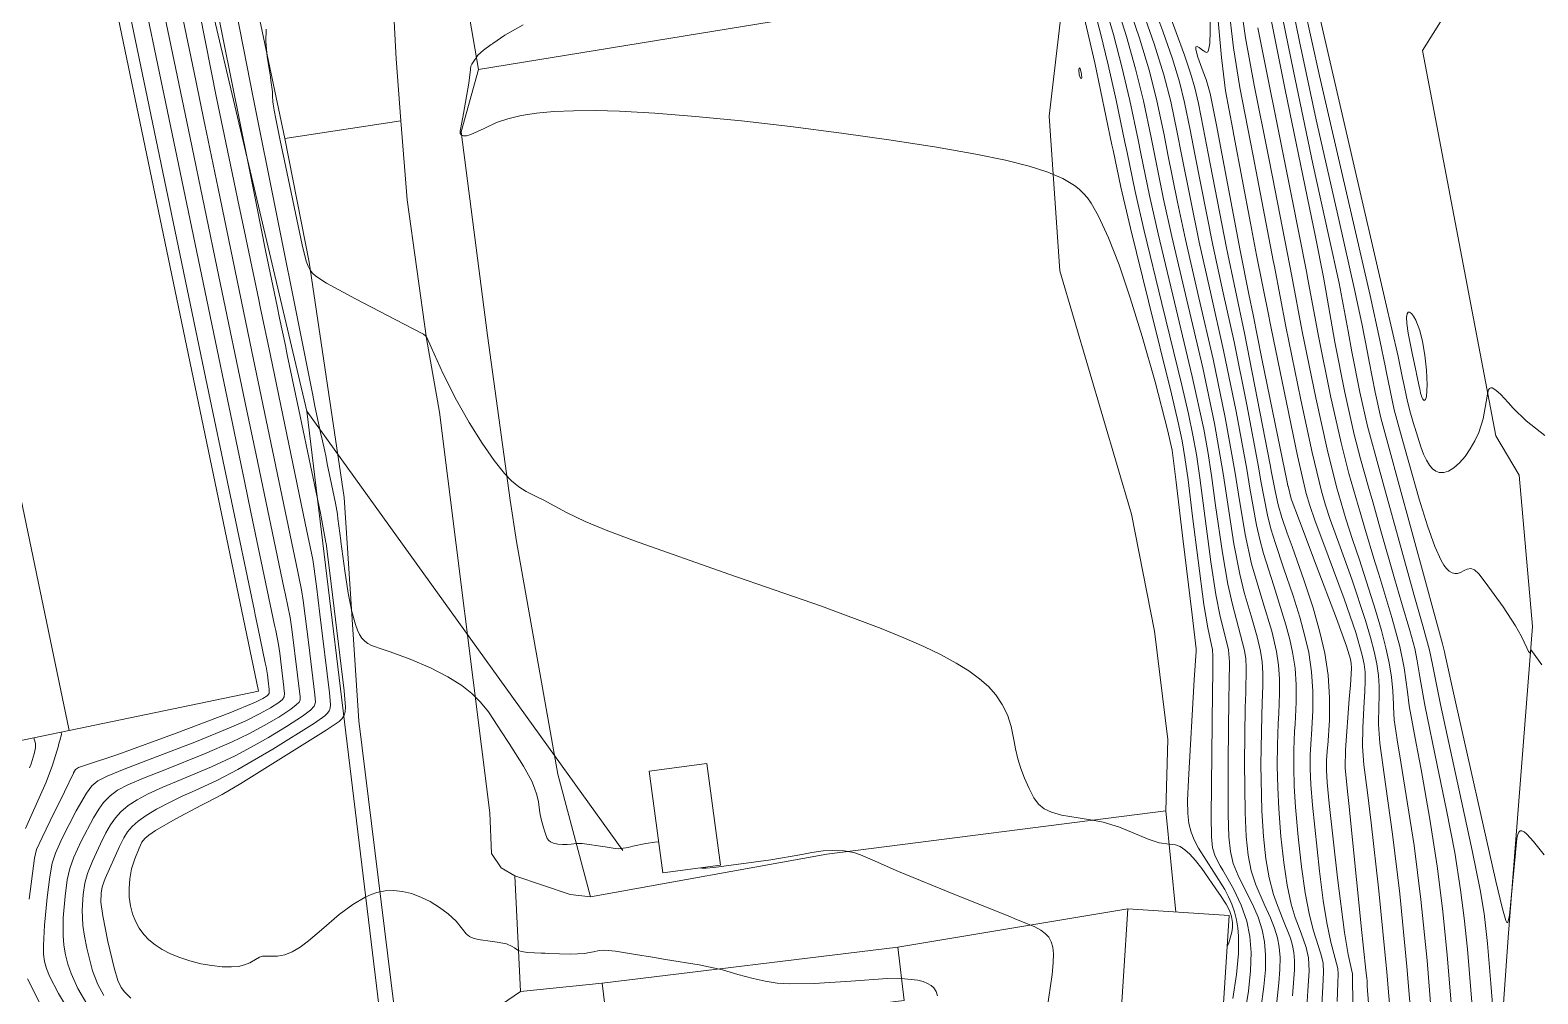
# Model space of a CAD drawing. Header units: metres. Extents: x 1233805 to 1234355, y 654698 to 655114.
# Drawn here: x 1234169.8 to 1234226.1, y 654851.9 to 654887.9 of the extents above; entities that cross this region are included whole.
import ezdxf

# ---------------------------------------------------------------- set-up
doc = ezdxf.new("R2010")
doc.units = ezdxf.units.M

msp = doc.modelspace()

# ---------------------------------------------------------------- linework, layer by layer
at = {"layer": 'ИИ_ГОРИЗОНТАЛИ_ОСН', "lineweight": 0}
for points, elevation in [([(1234170.941, 654901.081), (1234176.397, 654874.882), (1234178.202, 654866.231), (1234178.234, 654866.078), (1234178.331, 654865.617), (1234178.61, 654864.286), (1234178.641, 654864.14), (1234178.694, 654863.845), (1234178.719, 654863.623), (1234178.755, 654863.299), (1234178.757, 654863.284), (1234178.759, 654863.144), (1234178.68, 654863.057), (1234178.517, 654862.955), (1234178.243, 654862.822), (1234177.285, 654862.425), (1234175.288, 654861.666), (1234173.106, 654860.873), (1234171.857, 654860.454), (1234171.637, 654860.38), (1234171.525, 654860.307), (1234171.457, 654860.185), (1234171.451, 654860.171), (1234171.12, 654859.477), (1234170.588, 654858.393), (1234170.283, 654857.771), (1234170.077, 654857.324), (1234169.997, 654856.998), (1234169.796, 654855.475)], 9.5), ([(1234174.957, 654891.097), (1234175.891, 654886.619), (1234176.03, 654885.959), (1234176.333, 654884.496), (1234176.357, 654884.381), (1234176.848, 654881.994), (1234178.109, 654875.903), (1234179.649, 654868.514), (1234179.746, 654868.047), (1234179.961, 654867.01), (1234180.025, 654866.612), (1234180.232, 654864.967), (1234180.459, 654863.096), (1234180.479, 654862.823), (1234180.435, 654862.667), (1234180.301, 654862.517), (1234180.004, 654862.302), (1234179.396, 654861.909), (1234178.729, 654861.505), (1234178.086, 654861.139), (1234177.483, 654860.823), (1234176.598, 654860.406), (1234175.445, 654859.921), (1234174.787, 654859.648), (1234174.244, 654859.401), (1234173.827, 654859.18), (1234173.493, 654858.959), (1234173.221, 654858.727), (1234173.021, 654858.504), (1234172.835, 654858.243), (1234172.657, 654857.939), (1234172.455, 654857.534), (1234172.159, 654856.892), (1234171.974, 654856.427), (1234171.872, 654856.064), (1234171.81, 654855.641), (1234171.771, 654855.058), (1234171.803, 654854.482), (1234171.86, 654854.085), (1234171.945, 654853.643), (1234172.162, 654852.801), (1234172.356, 654852.289), (1234172.589, 654851.869)], 11), ([(1234217.317, 654891.253), (1234218.083, 654887.841), (1234219.134, 654883.306), (1234220.418, 654877.762), (1234220.882, 654875.719), (1234221.062, 654874.848), (1234221.068, 654874.814), (1234221.228, 654874.045), (1234221.347, 654873.612), (1234221.495, 654873.094), (1234221.503, 654873.066), (1234221.726, 654872.344), (1234221.832, 654872.075), (1234221.94, 654871.852), (1234222.054, 654871.669), (1234222.172, 654871.531), (1234222.294, 654871.438), (1234222.42, 654871.388), (1234222.586, 654871.387), (1234222.77, 654871.448), (1234222.968, 654871.572), (1234223.173, 654871.755), (1234223.381, 654871.992), (1234223.578, 654872.27), (1234223.752, 654872.572), (1234223.893, 654872.881), (1234224.052, 654873.392), (1234224.164, 654874.031), (1234224.226, 654874.388), (1234224.258, 654874.479), (1234224.298, 654874.532), (1234224.341, 654874.551), (1234224.394, 654874.547), (1234224.531, 654874.471), (1234224.713, 654874.305), (1234224.989, 654874.003), (1234225.172, 654873.798), (1234225.66, 654873.324), (1234226.356, 654872.77)], 22.5), ([(1234174.373, 654890.75), (1234175.803, 654883.877), (1234176.882, 654878.703), (1234177.914, 654873.757), (1234178.269, 654872.054), (1234179.302, 654867.105), (1234179.36, 654866.831), (1234179.533, 654865.986), (1234179.601, 654865.541), (1234179.815, 654863.832), (1234179.913, 654863.02), (1234179.913, 654862.914), (1234179.868, 654862.826), (1234179.757, 654862.716), (1234179.562, 654862.566), (1234179.109, 654862.266), (1234178.572, 654861.948), (1234177.991, 654861.638), (1234177.377, 654861.341), (1234176.342, 654860.892), (1234174.855, 654860.297), (1234174.065, 654859.985), (1234173.476, 654859.734), (1234173.097, 654859.535), (1234172.816, 654859.33), (1234172.576, 654859.077), (1234172.393, 654858.823), (1234172.196, 654858.504), (1234171.744, 654857.638), (1234171.467, 654857.039), (1234171.315, 654856.617), (1234171.219, 654856.189), (1234171.139, 654855.586), (1234171.068, 654854.767), (1234171.066, 654854.114), (1234171.098, 654853.751), (1234171.158, 654853.393), (1234171.246, 654853.042), (1234171.36, 654852.7), (1234171.613, 654852.136), (1234171.947, 654851.568)], 10.5), ([(1234216.69, 654889.988), (1234217.2, 654887.473), (1234217.829, 654884.555), (1234218.67, 654880.828), (1234219.259, 654878.223), (1234219.529, 654876.958), (1234219.736, 654875.875), (1234219.798, 654875.537), (1234220.024, 654874.392), (1234220.238, 654873.427), (1234220.569, 654872.195), (1234220.888, 654871.058), (1234221.904, 654867.321), (1234222.213, 654866.181), (1234222.536, 654865), (1234222.618, 654864.694), (1234222.644, 654864.573), (1234223.025, 654862.831), (1234224.535, 654856.142), (1234224.779, 654855.113), (1234224.906, 654854.676), (1234224.946, 654854.599), (1234224.979, 654854.603), (1234225.035, 654854.866), (1234225.261, 654857.192), (1234225.263, 654857.209), (1234225.319, 654857.737), (1234225.35, 654857.877), (1234225.388, 654857.968), (1234225.439, 654858.016), (1234225.505, 654858.02), (1234225.588, 654857.979), (1234225.693, 654857.892), (1234225.934, 654857.626), (1234226.338, 654857.124)], 21.5), ([(1234211.987, 654889.488), (1234212.597, 654887.807), (1234212.909, 654886.964), (1234213.138, 654886.3), (1234213.3, 654885.744), (1234213.436, 654885.163), (1234213.614, 654884.267), (1234213.8, 654883.291), (1234214.481, 654879.776), (1234214.815, 654878.182), (1234215.151, 654876.592), (1234216.109, 654871.679), (1234216.164, 654871.387), (1234216.305, 654870.647), (1234216.412, 654870.184), (1234216.547, 654869.719), (1234216.748, 654869.127), (1234216.928, 654868.629), (1234217.384, 654867.35), (1234217.712, 654866.34), (1234217.967, 654865.439), (1234218.145, 654864.649), (1234218.268, 654863.828), (1234218.327, 654862.994), (1234218.323, 654862.153), (1234218.255, 654861.208), (1234218.249, 654861.147), (1234218.212, 654860.659), (1234218.209, 654860.285), (1234218.239, 654859.818), (1234218.315, 654859.042), (1234218.627, 654856.264), (1234218.887, 654854.226), (1234219.018, 654853.407), (1234219.141, 654852.841), (1234219.176, 654852.687), (1234219.182, 654852.421), (1234219.208, 654850.997)], 17.5), ([(1234216.376, 654889.356), (1234216.977, 654886.364), (1234217.702, 654882.912), (1234218.297, 654880.202), (1234218.68, 654878.453), (1234219.021, 654876.672), (1234219.162, 654875.899), (1234219.461, 654874.387), (1234219.743, 654873.117), (1234220.173, 654871.524), (1234220.413, 654870.677), (1234220.921, 654868.834), (1234221.48, 654866.807), (1234221.808, 654865.666), (1234222.06, 654864.761), (1234222.167, 654864.227), (1234222.461, 654862.73), (1234223.144, 654859.581), (1234223.645, 654857.289), (1234223.947, 654855.82), (1234224.096, 654854.932), (1234224.221, 654853.82), (1234224.295, 654852.915), (1234224.342, 654852.318), (1234224.569, 654849.515)], 21), ([(1234209.505, 654888.817), (1234209.782, 654887.788), (1234210.069, 654886.608), (1234210.364, 654885.285), (1234210.691, 654883.717), (1234210.768, 654883.339), (1234211.072, 654881.879), (1234211.412, 654880.408), (1234212.07, 654877.705), (1234212.813, 654874.649), (1234213.062, 654873.576), (1234213.227, 654872.79), (1234213.354, 654872.065), (1234213.482, 654871.195), (1234213.643, 654869.966), (1234213.898, 654868.054), (1234214.083, 654866.843), (1234214.243, 654866.022), (1234214.438, 654865.233), (1234214.55, 654864.771), (1234214.596, 654864.328), (1234214.585, 654863.542), (1234214.569, 654862.916), (1234214.539, 654860.64), (1234214.542, 654858.629), (1234214.567, 654857.801), (1234214.624, 654857.251), (1234214.729, 654856.803), (1234214.909, 654856.353), (1234215.144, 654855.893), (1234215.453, 654855.282), (1234215.661, 654854.794), (1234215.81, 654854.326), (1234215.901, 654853.873), (1234215.94, 654853.389), (1234215.93, 654852.836), (1234215.873, 654852.211), (1234215.755, 654851.369)], 14.5), ([(1234209.925, 654888.871), (1234210.263, 654887.732), (1234210.578, 654886.533), (1234210.871, 654885.277), (1234211.178, 654883.808), (1234211.282, 654883.291), (1234211.602, 654881.731), (1234211.924, 654880.303), (1234212.537, 654877.749), (1234213.203, 654874.973), (1234213.63, 654873.006), (1234213.779, 654872.179), (1234213.92, 654871.275), (1234214.074, 654870.165), (1234214.325, 654868.391), (1234214.528, 654867.224), (1234214.698, 654866.464), (1234214.931, 654865.603), (1234215.149, 654864.751), (1234215.195, 654864.444), (1234215.217, 654864.12), (1234215.201, 654863.164), (1234215.182, 654862.621), (1234215.151, 654860.557), (1234215.171, 654858.698), (1234215.214, 654857.805), (1234215.288, 654857.117), (1234215.404, 654856.532), (1234215.572, 654855.999), (1234215.885, 654855.288), (1234216.118, 654854.777), (1234216.27, 654854.39), (1234216.379, 654854.025), (1234216.447, 654853.676), (1234216.479, 654853.288), (1234216.476, 654852.846), (1234216.437, 654852.341), (1234216.353, 654851.635)], 15), ([(1234210.345, 654888.926), (1234210.746, 654887.669), (1234211.089, 654886.455), (1234211.378, 654885.268), (1234211.665, 654883.9), (1234211.791, 654883.269), (1234212.128, 654881.597), (1234212.435, 654880.198), (1234212.996, 654877.825), (1234213.592, 654875.297), (1234214.033, 654873.224), (1234214.357, 654871.356), (1234214.503, 654870.367), (1234214.752, 654868.731), (1234214.972, 654867.604), (1234215.145, 654866.919), (1234215.397, 654866.049), (1234215.624, 654865.262), (1234215.748, 654864.73), (1234215.809, 654864.326), (1234215.839, 654863.907), (1234215.84, 654863.448), (1234215.815, 654862.781), (1234215.796, 654862.326), (1234215.763, 654860.495), (1234215.8, 654858.767), (1234215.861, 654857.807), (1234215.952, 654856.978), (1234216.077, 654856.261), (1234216.235, 654855.644), (1234216.377, 654855.238), (1234216.587, 654854.725), (1234216.865, 654854.018), (1234216.943, 654853.741), (1234216.993, 654853.478), (1234217.019, 654853.177), (1234217.019, 654852.833), (1234216.938, 654851.861)], 15.5), ([(1234211.295, 654888.773), (1234211.78, 654887.385), (1234212.139, 654886.233), (1234212.397, 654885.239), (1234212.639, 654884.084), (1234212.799, 654883.265), (1234213.458, 654879.987), (1234213.905, 654878.006), (1234214.371, 654875.944), (1234214.837, 654873.673), (1234215.233, 654871.518), (1234215.351, 654870.808), (1234215.595, 654869.431), (1234215.718, 654868.895), (1234215.86, 654868.366), (1234216.241, 654867.161), (1234216.698, 654865.706), (1234216.842, 654865.165), (1234216.947, 654864.69), (1234217.038, 654864.085), (1234217.082, 654863.466), (1234217.083, 654862.823), (1234217.04, 654862.004), (1234217.022, 654861.736), (1234216.991, 654861.042), (1234216.987, 654860.388), (1234217.008, 654859.692), (1234217.058, 654858.904), (1234217.156, 654857.796), (1234217.283, 654856.682), (1234217.421, 654855.71), (1234217.561, 654854.935), (1234217.711, 654854.324), (1234217.909, 654853.707), (1234218.029, 654853.342), (1234218.084, 654853.082), (1234218.102, 654852.748), (1234218.076, 654852.211), (1234218.039, 654851.528)], 16.5), ([(1234211.579, 654889.274), (1234212.102, 654887.868), (1234212.463, 654886.832), (1234212.723, 654885.977), (1234212.918, 654885.197), (1234213.126, 654884.175), (1234213.3, 654883.276), (1234213.97, 654879.882), (1234214.36, 654878.099), (1234214.761, 654876.268), (1234215.236, 654873.917), (1234215.671, 654871.599), (1234215.765, 654871.068), (1234216.009, 654869.799), (1234216.138, 654869.294), (1234216.304, 654868.746), (1234216.611, 654867.84), (1234216.967, 654866.785), (1234217.215, 654865.992), (1234217.408, 654865.287), (1234217.546, 654864.669), (1234217.653, 654863.959), (1234217.705, 654863.235), (1234217.703, 654862.495), (1234217.649, 654861.609), (1234217.636, 654861.442), (1234217.602, 654860.85), (1234217.598, 654860.337), (1234217.625, 654859.749), (1234217.687, 654858.973), (1234217.951, 654856.511), (1234218.093, 654855.424), (1234218.224, 654854.58), (1234218.367, 654853.867), (1234218.536, 654853.252), (1234218.63, 654852.885), (1234218.643, 654852.68), (1234218.633, 654852.335), (1234218.614, 654851.655)], 17), ([(1234214.56, 654888.836), (1234214.745, 654887.246), (1234214.982, 654885.754), (1234215.373, 654883.718), (1234215.474, 654883.208), (1234216.222, 654879.305), (1234216.265, 654879.08), (1234216.7, 654876.845), (1234217.259, 654874.11), (1234217.68, 654872.137), (1234218.026, 654870.695), (1234218.177, 654870.17), (1234218.352, 654869.637), (1234218.717, 654868.622), (1234219.154, 654867.406), (1234219.666, 654865.868), (1234219.851, 654865.24), (1234219.988, 654864.711), (1234220.084, 654864.248), (1234220.146, 654863.82), (1234220.176, 654863.413), (1234220.177, 654862.978), (1234220.168, 654862.713), (1234220.158, 654861.987), (1234220.204, 654861.291), (1234220.425, 654859.675), (1234220.68, 654857.894), (1234220.944, 654855.664), (1234221.211, 654852.961), (1234221.413, 654850.597)], 19), ([(1234214.968, 654889.177), (1234215.194, 654887.615), (1234215.515, 654885.844), (1234216.045, 654883.182), (1234216.197, 654882.432), (1234216.843, 654879.102), (1234216.914, 654878.714), (1234217.306, 654876.66), (1234217.812, 654874.176), (1234218.232, 654872.261), (1234218.582, 654870.854), (1234218.93, 654869.662), (1234219.187, 654868.888), (1234219.441, 654868.139), (1234220.045, 654866.254), (1234220.264, 654865.493), (1234220.428, 654864.853), (1234220.547, 654864.291), (1234220.633, 654863.756), (1234220.687, 654863.25), (1234220.712, 654862.74), (1234220.714, 654862.648), (1234220.742, 654862.156), (1234220.848, 654861.417), (1234220.985, 654860.587), (1234221.479, 654857.466), (1234221.733, 654855.458), (1234221.963, 654853.176), (1234222.433, 654847.307)], 19.5), ([(1234176.161, 654888.518), (1234176.793, 654885.369), (1234177.499, 654881.975), (1234177.587, 654881.555), (1234177.831, 654880.385), (1234177.943, 654879.846), (1234178.365, 654877.831), (1234178.419, 654877.574), (1234178.801, 654875.753), (1234180.102, 654869.5), (1234180.378, 654868.15), (1234180.45, 654867.706), (1234180.452, 654867.688), (1234180.518, 654867.151), (1234180.648, 654866.102), (1234181.005, 654863.171), (1234181.043, 654862.73), (1234181.031, 654862.603), (1234180.996, 654862.5), (1234180.933, 654862.405), (1234180.834, 654862.309), (1234180.445, 654862.037), (1234178.892, 654861.065), (1234177.59, 654860.304), (1234176.831, 654859.911), (1234175.99, 654859.526), (1234175.509, 654859.31), (1234175.008, 654859.067), (1234174.552, 654858.822), (1234174.167, 654858.589), (1234173.865, 654858.377), (1234173.645, 654858.184), (1234173.471, 654857.983), (1234173.328, 654857.757), (1234173.165, 654857.431), (1234172.633, 654856.237), (1234172.524, 654855.931), (1234172.481, 654855.697), (1234172.475, 654855.355), (1234172.541, 654854.85), (1234172.731, 654853.893), (1234172.965, 654852.901), (1234173.106, 654852.43), (1234173.232, 654852.171), (1234173.354, 654852.016), (1234173.596, 654851.778)], 11.5), ([(1234177.51, 654888.688), (1234177.93, 654886.533), (1234178.148, 654885.452), (1234179.914, 654876.642), (1234180.384, 654874.275), (1234180.464, 654873.869), (1234180.675, 654872.881), (1234180.742, 654872.578), (1234180.827, 654872.191), (1234180.863, 654872.015), (1234180.935, 654871.658), (1234181.031, 654871.197), (1234181.227, 654870.243), (1234181.3, 654869.841), (1234181.301, 654869.827), (1234181.32, 654869.677), (1234181.425, 654868.85), (1234181.429, 654868.82), (1234181.574, 654867.726), (1234181.706, 654866.884), (1234181.839, 654866.209), (1234181.971, 654865.714), (1234182.047, 654865.51), (1234182.127, 654865.343), (1234182.217, 654865.209), (1234182.32, 654865.099), (1234182.434, 654865.014), (1234182.573, 654864.94), (1234183.013, 654864.787), (1234183.275, 654864.704), (1234184.021, 654864.43), (1234184.773, 654864.103), (1234185.426, 654863.768), (1234185.95, 654863.442), (1234186.321, 654863.15), (1234186.645, 654862.824), (1234186.936, 654862.455), (1234187.282, 654861.93), (1234187.398, 654861.748), (1234187.709, 654861.274), (1234188.248, 654860.436), (1234188.554, 654859.873), (1234188.66, 654859.618), (1234188.741, 654859.36), (1234188.799, 654859.1), (1234188.844, 654858.789), (1234188.865, 654858.633), (1234188.912, 654858.4), (1234188.989, 654858.15), (1234189.031, 654858.018), (1234189.051, 654857.948), (1234189.132, 654857.729), (1234189.185, 654857.659), (1234189.255, 654857.606), (1234189.37, 654857.557), (1234189.521, 654857.522), (1234189.7, 654857.504), (1234189.875, 654857.506), (1234190.024, 654857.527), (1234190.219, 654857.552), (1234190.439, 654857.546), (1234191.296, 654857.423), (1234191.596, 654857.375), (1234191.793, 654857.351), (1234191.869, 654857.357), (1234191.872, 654857.358), (1234191.882, 654857.359), (1234192.148, 654857.401), (1234192.325, 654857.443), (1234192.812, 654857.553), (1234193.148, 654857.602), (1234193.284, 654857.604)], 12.5), ([(1234214.149, 654888.518), (1234214.295, 654886.877), (1234214.447, 654885.642), (1234214.71, 654884.195), (1234214.75, 654883.985), (1234215.376, 654880.701), (1234215.602, 654879.507), (1234216.054, 654877.224), (1234216.094, 654877.03), (1234216.145, 654876.777), (1234217.128, 654872.013), (1234217.451, 654870.608), (1234217.585, 654870.155), (1234217.775, 654869.612), (1234218.271, 654868.278), (1234218.867, 654866.674), (1234219.304, 654865.42), (1234219.548, 654864.57), (1234219.615, 654864.239), (1234219.649, 654863.936), (1234219.658, 654863.618), (1234219.643, 654863.216), (1234219.617, 654862.829), (1234219.562, 654861.881), (1234219.559, 654861.165), (1234219.608, 654860.488), (1234219.736, 654859.454), (1234219.881, 654858.323), (1234220.163, 654855.785), (1234220.458, 654852.747), (1234220.686, 654850.093)], 18.5), ([(1234216.063, 654888.724), (1234216.671, 654885.67), (1234217.575, 654881.269), (1234217.801, 654880.181), (1234218.101, 654878.684), (1234218.186, 654878.186), (1234218.527, 654876.261), (1234218.899, 654874.382), (1234219.249, 654872.808), (1234219.478, 654871.908), (1234219.779, 654870.849), (1234219.939, 654870.296), (1234220.243, 654869.212), (1234220.747, 654867.432), (1234221.013, 654866.544), (1234221.325, 654865.493), (1234221.502, 654864.828), (1234221.601, 654864.363), (1234221.7, 654863.768), (1234221.88, 654862.71), (1234222.344, 654860.464), (1234222.695, 654858.796), (1234222.998, 654857.21), (1234223.218, 654855.814), (1234223.352, 654854.756), (1234223.468, 654853.605), (1234223.654, 654851.327)], 20.5), ([(1234178.648, 654887.943), (1234178.635, 654887.478), (1234178.684, 654886.907), (1234178.798, 654886.159), (1234178.821, 654886.023), (1234178.883, 654885.595), (1234178.884, 654885.414), (1234178.882, 654885.405), (1234178.89, 654885.278), (1234178.897, 654885.228), (1234178.908, 654885.138), (1234178.937, 654884.915), (1234179.003, 654884.586), (1234179.182, 654883.718), (1234179.277, 654883.256), (1234179.982, 654879.886), (1234180.137, 654879.273), (1234180.205, 654879.089), (1234180.281, 654878.945), (1234180.374, 654878.826), (1234180.493, 654878.717), (1234180.898, 654878.461), (1234181.97, 654877.877), (1234183.477, 654877.085), (1234184.159, 654876.736), (1234184.513, 654876.551), (1234184.585, 654876.497), (1234184.637, 654876.428), (1234184.798, 654876.073), (1234184.798, 654876.072), (1234185.245, 654875.069), (1234185.746, 654874.086), (1234186.219, 654873.255), (1234186.701, 654872.481), (1234187.145, 654871.838), (1234187.536, 654871.351), (1234187.802, 654871.079), (1234188.071, 654870.858), (1234188.351, 654870.679), (1234188.72, 654870.492), (1234188.999, 654870.354), (1234189.25, 654870.217), (1234189.87, 654869.886), (1234190.551, 654869.568), (1234191.391, 654869.218), (1234192.391, 654868.836), (1234195.908, 654867.603), (1234199.367, 654866.398), (1234201.591, 654865.571), (1234202.438, 654865.225), (1234203.183, 654864.897), (1234203.832, 654864.583), (1234204.391, 654864.28), (1234204.864, 654863.986), (1234205.263, 654863.694), (1234205.595, 654863.4), (1234205.868, 654863.096), (1234206.113, 654862.736), (1234206.301, 654862.345), (1234206.438, 654861.919), (1234206.555, 654861.358), (1234206.608, 654861.079), (1234206.696, 654860.712), (1234206.808, 654860.347), (1234206.945, 654859.981), (1234207.112, 654859.597), (1234207.29, 654859.252), (1234207.466, 654859.018), (1234207.681, 654858.84), (1234207.947, 654858.711), (1234208.326, 654858.609), (1234208.942, 654858.507), (1234209.483, 654858.422), (1234209.874, 654858.34), (1234210.484, 654858.153), (1234211.227, 654857.849), (1234211.554, 654857.71), (1234211.968, 654857.573), (1234212.353, 654857.521), (1234212.355, 654857.521), (1234212.571, 654857.494), (1234212.747, 654857.43), (1234212.928, 654857.316), (1234213.117, 654857.144), (1234213.317, 654856.918), (1234213.555, 654856.611), (1234214.19, 654855.699), (1234214.219, 654855.657), (1234214.231, 654855.638), (1234214.468, 654855.277), (1234214.595, 654855.042), (1234214.67, 654854.823), (1234214.702, 654854.595), (1234214.7, 654854.417), (1234214.676, 654854.232), (1234214.565, 654853.834), (1234214.508, 654853.706)], 13), ([(1234188.229, 654888.1), (1234187.545, 654887.711), (1234187.1, 654887.406), (1234187.084, 654887.395), (1234187.036, 654887.36), (1234186.757, 654887.154), (1234186.545, 654886.969), (1234186.492, 654886.887), (1234186.488, 654886.878), (1234186.456, 654886.834), (1234186.437, 654886.812), (1234186.312, 654886.636), (1234186.278, 654886.552), (1234186.265, 654886.456), (1234186.264, 654886.433), (1234186.2, 654885.92), (1234186.002, 654884.796), (1234185.94, 654884.454), (1234185.886, 654884.131), (1234185.887, 654884.04), (1234185.927, 654883.982), (1234186.005, 654883.956), (1234186.117, 654883.962), (1234186.275, 654884.008), (1234186.781, 654884.236), (1234186.823, 654884.257), (1234187.242, 654884.45), (1234187.666, 654884.594), (1234188.16, 654884.71), (1234188.725, 654884.798), (1234189.38, 654884.859), (1234190.115, 654884.892), (1234190.932, 654884.897), (1234191.83, 654884.873), (1234193.141, 654884.8), (1234194.669, 654884.679), (1234196.377, 654884.511), (1234198.208, 654884.303), (1234200.109, 654884.061), (1234201.961, 654883.799), (1234203.663, 654883.531), (1234205.123, 654883.271), (1234206.229, 654883.043), (1234207.113, 654882.823), (1234207.817, 654882.599), (1234208.374, 654882.361), (1234208.804, 654882.104), (1234208.985, 654881.962), (1234209.149, 654881.806), (1234209.296, 654881.637), (1234209.434, 654881.447), (1234209.709, 654880.964), (1234210.078, 654880.155), (1234210.471, 654879.137), (1234210.889, 654877.911), (1234211.333, 654876.47), (1234211.815, 654874.774), (1234212.282, 654872.988), (1234212.45, 654872.23), (1234212.606, 654871.033), (1234212.856, 654868.929), (1234213.195, 654866.081), (1234213.352, 654864.813), (1234213.352, 654864.812), (1234213.349, 654864.729), (1234213.349, 654864.729), (1234213.277, 654863.651), (1234213.058, 654859.927), (1234213.027, 654859.156), (1234213.031, 654858.67), (1234213.071, 654858.298), (1234213.156, 654857.972), (1234213.272, 654857.688), (1234213.439, 654857.371), (1234214.009, 654856.48), (1234214.012, 654856.475), (1234214.417, 654855.832), (1234214.559, 654855.555), (1234214.677, 654855.28), (1234214.774, 654854.994), (1234214.848, 654854.701), (1234214.899, 654854.399), (1234214.928, 654854.087), (1234214.926, 654853.438), (1234214.854, 654852.66), (1234214.713, 654851.766)], 13.5), ([(1234221.703, 654874.452), (1234221.722, 654874.354), (1234221.736, 654874.314), (1234221.759, 654874.251), (1234221.762, 654874.24), (1234221.811, 654874.124), (1234221.86, 654874.082), (1234221.91, 654874.115), (1234221.945, 654874.226), (1234221.969, 654874.666), (1234221.942, 654875.206), (1234221.881, 654875.776), (1234221.796, 654876.278), (1234221.693, 654876.692), (1234221.545, 654877.076), (1234221.462, 654877.224), (1234221.381, 654877.328), (1234221.31, 654877.379), (1234221.253, 654877.373), (1234221.216, 654877.31), (1234221.2, 654877.194), (1234221.211, 654876.948), (1234221.26, 654876.588), (1234221.415, 654875.787), (1234221.555, 654875.151), (1234221.572, 654875.074), (1234221.663, 654874.664), (1234221.697, 654874.498), (1234221.703, 654874.456), (1234221.703, 654874.452)], 23), ([(1234170.984, 654861.703), (1234170.987, 654861.695), (1234171.003, 654861.619), (1234170.945, 654861.392), (1234170.898, 654861.225), (1234170.888, 654861.19), (1234170.672, 654860.476), (1234170.437, 654859.835), (1234169.865, 654858.556), (1234169.658, 654858.11)], 9), ([(1234169.972, 654861.492), (1234169.974, 654861.488), (1234170.032, 654861.279), (1234170.035, 654861.122), (1234169.986, 654860.893), (1234169.867, 654860.519), (1234169.816, 654860.367)], 8.5), ([(1234194.856, 654856.643), (1234194.897, 654856.628), (1234195.059, 654856.621), (1234195.349, 654856.647), (1234197.477, 654856.942), (1234198.63, 654857.139), (1234199.005, 654857.205), (1234199.429, 654857.267), (1234199.783, 654857.29), (1234200.212, 654857.276), (1234200.578, 654857.205), (1234200.821, 654857.119), (1234201.253, 654856.932), (1234202.239, 654856.503), (1234204.362, 654855.625), (1234206.395, 654854.817), (1234206.562, 654854.753), (1234207.331, 654854.438), (1234207.552, 654854.316), (1234207.718, 654854.192), (1234207.847, 654854.047), (1234207.937, 654853.88), (1234207.994, 654853.679), (1234208.02, 654853.435), (1234208.016, 654853.094), (1234207.978, 654852.662), (1234207.783, 654851.386)], 12.5), ([(1234169.736, 654852.501), (1234169.954, 654852.067), (1234170.002, 654851.968), (1234170.298, 654851.388)], 9.5)]:
    msp.add_lwpolyline(points, dxfattribs=dict(at, elevation=elevation))
at = {"layer": 'ИИ_ГОРИЗОНТАЛИ_УТОЛЩ', "lineweight": 0}
for points, elevation in [([(1234172.657, 654895.915), (1234176.1, 654879.38), (1234177.835, 654871.065), (1234178.074, 654869.917), (1234178.3, 654868.836), (1234178.956, 654865.695), (1234178.997, 654865.5), (1234179.105, 654864.972), (1234179.151, 654864.65), (1234179.214, 654864.116), (1234179.301, 654863.377), (1234179.303, 654863.362), (1234179.324, 654863.141), (1234179.309, 654863.023), (1234179.25, 654862.927), (1234179.119, 654862.815), (1234178.807, 654862.608), (1234178.396, 654862.38), (1234177.883, 654862.13), (1234177.271, 654861.859), (1234176.04, 654861.359), (1234174.148, 654860.63), (1234173.343, 654860.322), (1234172.706, 654860.065), (1234172.364, 654859.889), (1234172.137, 654859.703), (1234171.932, 654859.427), (1234171.555, 654858.764), (1234171.034, 654857.741), (1234170.775, 654857.187), (1234170.656, 654856.807), (1234170.564, 654856.298), (1234170.467, 654855.53), (1234170.367, 654854.496), (1234170.328, 654853.747), (1234170.336, 654853.415), (1234170.372, 654853.144), (1234170.441, 654852.888), (1234170.558, 654852.599), (1234170.891, 654851.949), (1234171.304, 654851.266)], 10), ([(1234176.729, 654889.114), (1234177.979, 654882.877), (1234178.277, 654881.378), (1234178.629, 654879.619), (1234179.049, 654877.602), (1234179.144, 654877.152), (1234179.358, 654876.126), (1234179.43, 654875.779), (1234179.603, 654874.959), (1234179.615, 654874.906), (1234179.863, 654873.725), (1234180.665, 654869.871), (1234180.875, 654868.775), (1234180.877, 654868.757), (1234180.915, 654868.444), (1234181.065, 654867.237), (1234181.551, 654863.247), (1234181.607, 654862.636), (1234181.595, 654862.466), (1234181.555, 654862.332), (1234181.482, 654862.214), (1234181.365, 654862.099), (1234180.887, 654861.773), (1234177.696, 654859.786), (1234177.003, 654859.378), (1234176.457, 654859.089), (1234176.23, 654858.973), (1234175.252, 654858.451), (1234174.509, 654858.027), (1234174.261, 654857.863), (1234174.109, 654857.732), (1234174.008, 654857.596), (1234173.901, 654857.376), (1234173.736, 654856.974), (1234173.623, 654856.606), (1234173.552, 654856.234), (1234173.525, 654855.862), (1234173.536, 654855.538), (1234173.581, 654855.224), (1234173.658, 654854.927), (1234173.766, 654854.648), (1234173.904, 654854.391), (1234174.072, 654854.157), (1234174.269, 654853.946), (1234174.495, 654853.759), (1234174.76, 654853.588), (1234175.069, 654853.43), (1234175.417, 654853.288), (1234175.796, 654853.165), (1234176.204, 654853.062), (1234176.614, 654852.988), (1234177.005, 654852.946), (1234177.349, 654852.938), (1234177.605, 654852.962), (1234177.832, 654853.015), (1234178.031, 654853.095), (1234178.24, 654853.219), (1234178.39, 654853.308), (1234178.505, 654853.348), (1234178.75, 654853.348), (1234179.06, 654853.342), (1234179.333, 654853.389), (1234179.616, 654853.499), (1234179.91, 654853.673), (1234180.227, 654853.916), (1234180.703, 654854.327), (1234181.367, 654854.896), (1234181.876, 654855.275), (1234182.343, 654855.548), (1234182.562, 654855.644), (1234182.772, 654855.715), (1234183.078, 654855.775), (1234183.396, 654855.789), (1234183.725, 654855.756), (1234184.062, 654855.677), (1234184.41, 654855.55), (1234184.76, 654855.379), (1234185.108, 654855.164), (1234185.435, 654854.917), (1234185.727, 654854.643), (1234185.972, 654854.344), (1234186.109, 654854.175), (1234186.232, 654854.078), (1234186.368, 654854.018), (1234186.548, 654853.967), (1234187.088, 654853.886), (1234187.26, 654853.865), (1234187.605, 654853.8), (1234187.826, 654853.708), (1234187.912, 654853.648), (1234188.038, 654853.565), (1234188.164, 654853.517), (1234188.413, 654853.48), (1234188.91, 654853.455), (1234189.056, 654853.449), (1234189.168, 654853.445), (1234190.011, 654853.42), (1234190.514, 654853.437), (1234190.86, 654853.51), (1234191.07, 654853.559), (1234191.279, 654853.569), (1234191.68, 654853.529), (1234192.42, 654853.408), (1234193.06, 654853.301), (1234193.55, 654853.223), (1234194.803, 654853.015), (1234195.668, 654852.828), (1234196.25, 654852.664), (1234196.82, 654852.504), (1234197.268, 654852.405), (1234197.717, 654852.339), (1234198.18, 654852.306), (1234199.09, 654852.318), (1234200.463, 654852.414), (1234201.819, 654852.504), (1234202.462, 654852.5), (1234202.962, 654852.442), (1234203.161, 654852.392), (1234203.327, 654852.328), (1234203.461, 654852.25), (1234203.563, 654852.157), (1234203.647, 654852.025), (1234203.694, 654851.866)], 12), ([(1234209.084, 654888.762), (1234209.562, 654886.678), (1234210.204, 654883.625), (1234210.245, 654883.423), (1234210.536, 654882.045), (1234210.901, 654880.513), (1234211.571, 654877.791), (1234212.423, 654874.325), (1234212.677, 654873.259), (1234212.823, 654872.575), (1234212.929, 654871.954), (1234213.044, 654871.114), (1234213.213, 654869.755), (1234213.639, 654866.462), (1234213.78, 654865.59), (1234213.915, 654864.953), (1234213.951, 654864.791), (1234213.974, 654864.533), (1234213.967, 654863.916), (1234213.955, 654863.211), (1234213.913, 654858.56), (1234213.921, 654857.794), (1234213.96, 654857.381), (1234214.051, 654857.072), (1234214.246, 654856.708), (1234214.338, 654856.557), (1234214.742, 654855.858), (1234215.028, 654855.25), (1234215.234, 654854.654), (1234215.356, 654854.071), (1234215.401, 654853.474), (1234215.381, 654852.794), (1234215.298, 654852.031), (1234215.138, 654851.053)], 14), ([(1234210.766, 654888.981), (1234211.234, 654887.598), (1234211.602, 654886.371), (1234211.885, 654885.259), (1234212.152, 654883.992), (1234212.296, 654883.262), (1234212.652, 654881.476), (1234212.947, 654880.092), (1234213.451, 654877.913), (1234213.982, 654875.62), (1234214.436, 654873.446), (1234214.795, 654871.437), (1234214.929, 654870.579), (1234215.175, 654869.077), (1234215.416, 654867.985), (1234215.835, 654866.567), (1234216.167, 654865.465), (1234216.348, 654864.71), (1234216.423, 654864.207), (1234216.46, 654863.689), (1234216.462, 654863.14), (1234216.428, 654862.395), (1234216.409, 654862.031), (1234216.381, 654861.234), (1234216.375, 654860.441), (1234216.391, 654859.642), (1234216.429, 654858.836), (1234216.508, 654857.805), (1234216.617, 654856.835), (1234216.749, 654855.987), (1234216.898, 654855.289), (1234217.047, 654854.781), (1234217.26, 654854.199), (1234217.451, 654853.669), (1234217.538, 654853.28), (1234217.561, 654852.799), (1234217.511, 654852.052), (1234217.435, 654850.859)], 16), ([(1234213.842, 654889.238), (1234213.874, 654887.859), (1234213.857, 654887.405), (1234213.811, 654887.148), (1234213.777, 654887.089), (1234213.734, 654887.069), (1234213.681, 654887.086), (1234213.604, 654887.145), (1234213.601, 654887.147), (1234213.461, 654887.257), (1234213.38, 654887.296), (1234213.339, 654887.272), (1234213.337, 654887.184), (1234213.416, 654886.894), (1234213.614, 654886.339), (1234213.716, 654886.06), (1234213.867, 654885.54), (1234214.101, 654884.359), (1234214.301, 654883.302), (1234214.993, 654879.671), (1234215.316, 654878.047), (1234215.474, 654877.278), (1234215.803, 654875.636), (1234216.291, 654873.207), (1234216.745, 654871.03), (1234216.774, 654870.898), (1234216.777, 654870.882), (1234216.898, 654870.411), (1234217.198, 654869.586), (1234217.824, 654867.935), (1234218.58, 654865.942), (1234218.961, 654864.906), (1234219.108, 654864.428), (1234219.138, 654864.264), (1234219.147, 654864.09), (1234219.108, 654863.454), (1234219.062, 654862.938), (1234218.915, 654861.039), (1234218.914, 654860.367), (1234218.999, 654859.483), (1234219.048, 654859.042), (1234219.47, 654854.853), (1234219.509, 654854.456), (1234219.673, 654852.816), (1234219.717, 654852.509), (1234219.721, 654852.489), (1234219.723, 654852.453), (1234219.732, 654852.219), (1234219.871, 654850.486)], 18), ([(1234217.383, 654888.782), (1234217.956, 654886.198), (1234218.994, 654881.673), (1234219.839, 654877.992), (1234220.207, 654876.326), (1234220.409, 654875.306), (1234220.433, 654875.175), (1234220.733, 654873.736), (1234220.967, 654872.87), (1234221.23, 654871.937), (1234221.279, 654871.763), (1234221.667, 654870.399), (1234221.977, 654869.4), (1234222.252, 654868.633), (1234222.489, 654868.107), (1234222.59, 654867.938), (1234222.691, 654867.805), (1234222.792, 654867.707), (1234222.895, 654867.645), (1234222.996, 654867.617), (1234223.101, 654867.621), (1234223.211, 654867.656), (1234223.349, 654867.73), (1234223.457, 654867.788), (1234223.602, 654867.815), (1234223.74, 654867.756), (1234223.895, 654867.605), (1234224.136, 654867.294), (1234224.801, 654866.373), (1234225.262, 654865.673), (1234225.49, 654865.269), (1234225.69, 654864.848), (1234225.755, 654864.71), (1234225.808, 654864.652), (1234225.832, 654864.736), (1234225.832, 654864.736), (1234225.845, 654864.758), (1234225.896, 654864.704), (1234226.25, 654864.209)], 22), ([(1234215.644, 654887.984), (1234216.729, 654882.586), (1234216.92, 654881.656), (1234217.463, 654878.899), (1234217.515, 654878.608), (1234217.911, 654876.475), (1234218.362, 654874.253), (1234218.754, 654872.499), (1234219.046, 654871.36), (1234219.392, 654870.16), (1234219.465, 654869.915), (1234219.631, 654869.346), (1234220.014, 654868.058), (1234220.159, 654867.593), (1234220.65, 654865.985), (1234220.945, 654864.895), (1234221.108, 654864.099), (1234221.233, 654863.207), (1234221.3, 654862.69), (1234221.557, 654861.274), (1234221.745, 654860.304), (1234222.07, 654858.46), (1234222.341, 654856.695), (1234222.541, 654855.118), (1234222.716, 654853.391), (1234223.021, 654849.634)], 20), ([(1234209.008, 654886.488), (1234208.986, 654886.48), (1234208.971, 654886.416), (1234208.977, 654886.23), (1234209.033, 654886.103), (1234209.063, 654886.094), (1234209.078, 654886.131), (1234209.059, 654886.33), (1234209.008, 654886.488)], 14)]:
    msp.add_lwpolyline(points, dxfattribs=dict(at, elevation=elevation))
at = {"layer": 'ИИ_ДОРОГИ_АД', "lineweight": 0}
for points in [[(1234169.289, 654919.871), (1234170.468, 654916.867), (1234172.984, 654909.783), (1234176.836, 654898.471), (1234178.764, 654893.146), (1234178.667, 654892.418), (1234177.987, 654891.592), (1234177.938, 654890.523), (1234179.339, 654883.855), (1234180.242, 654879.236), (1234181.553, 654870.46), (1234182.098, 654862.128), (1234183.655, 654849.527)], [(1234220.863, 654901.437), (1234221.096, 654898.773), (1234221.518, 654896.529), (1234222.987, 654889.058), (1234221.8, 654887.144), (1234224.533, 654872.757), (1234225.398, 654871.29), (1234225.9, 654865.639), (1234224.988, 654854.039), (1234223.549, 654833.613), (1234222.214, 654816.32), (1234220.872, 654801.349), (1234218.967, 654787.55), (1234216.644, 654771.3), (1234212.47, 654757.246), (1234207.671, 654743.556), (1234206.578, 654741.423), (1234205.97, 654740.262), (1234204.615, 654740.488), (1234204.978, 654743.309), (1234205.551, 654746.133), (1234204.405, 654748.021), (1234202.9, 654749.07), (1234202.418, 654750.982)], [(1234197.975, 654900.128), (1234197.59, 654899.904), (1234196.876, 654898.759), (1234196.29, 654896.512), (1234195.893, 654894.681), (1234194.279, 654894.008), (1234191.809, 654893.738), (1234190.114, 654893.667), (1234188.111, 654892.748), (1234185.367, 654891.347), (1234184.423, 654890.605), (1234183.733, 654889.802), (1234183.394, 654888.691), (1234183.488, 654886.826), (1234183.671, 654884.514), (1234183.903, 654881.574), (1234184.626, 654876.396), (1234185.108, 654873.647), (1234186.992, 654858.696), (1234187.05, 654857.179), (1234187.415, 654856.641), (1234187.927, 654856.344)], [(1234179.339, 654883.855), (1234183.671, 654884.514)], [(1234199.571, 654857.151), (1234212.22, 654858.765), (1234212.587, 654854.988)], [(1234190.746, 654855.555), (1234189.983, 654855.64), (1234187.927, 654856.344)], [(1234187.927, 654856.344), (1234188.131, 654852.027)], [(1234210.801, 654855.103), (1234202.211, 654853.672)], [(1234191.181, 654852.33), (1234188.131, 654852.027), (1234187.428, 654851.538), (1234187.13, 654850.512), (1234187.289, 654847.906), (1234190.381, 654835.689), (1234192.165, 654827.242), (1234192.466, 654826.169), (1234193.026, 654825.954), (1234193.831, 654826.055)]]:
    msp.add_lwpolyline(points, dxfattribs=at)
at = {"layer": 'ИИ_ЛЭП_НН', "lineweight": 0, "elevation": -11.67}
for points in [[(1234161.978, 654934.825), (1234173.077, 654903.717), (1234180.16, 654873.686), (1234184.365, 654839.004), (1234184.636, 654804.491), (1234183.229, 654770.133), (1234192.646, 654732.06)], [(1234180.16, 654873.686), (1234191.951, 654857.288)]]:
    msp.add_lwpolyline(points, dxfattribs=at)
at = {"layer": 'ИИ_ОГРАДЫ', "lineweight": 0}
for points in [[(1234185.975, 654889.921), (1234186.562, 654886.43), (1234208.486, 654890.015), (1234204.766, 654910.622), (1234200.29, 654937.766), (1234193.773, 654948.091), (1234182.399, 654944.919), (1234182.203, 654935.122), (1234181.26, 654935.301), (1234178.892, 654929.054), (1234185.246, 654894.641)], [(1234186.562, 654886.43), (1234185.916, 654884.102), (1234186.898, 654876.499), (1234187.75, 654870.366), (1234187.99, 654868.82)], [(1234189.523, 654860.14), (1234189.984, 654858.4), (1234190.746, 654855.555), (1234199.571, 654857.151)]]:
    msp.add_lwpolyline(points, dxfattribs=at)
at = {"layer": 'ИИ_СТРОЕНИЕ', "lineweight": 0}
for points in [[(1234171.295, 654861.768), (1234160.88, 654911.763), (1234167.937, 654913.233), (1234178.352, 654863.238), (1234171.295, 654861.768)], [(1234154.754, 654910.426), (1234165.157, 654860.489), (1234171.295, 654861.768), (1234160.88, 654911.763), (1234157.119, 654910.942), (1234154.754, 654910.426)], [(1234192.929, 654860.243), (1234193.439, 654856.453), (1234195.596, 654856.743), (1234195.086, 654860.533), (1234192.929, 654860.243)], [(1234210.801, 654855.103), (1234210.479, 654850.086), (1234214.26, 654849.842), (1234214.582, 654854.86), (1234210.801, 654855.103)], [(1234202.452, 654851.692), (1234193.701, 654850.628), (1234193.833, 654849.524), (1234191.556, 654849.247), (1234191.181, 654852.33), (1234202.211, 654853.672), (1234202.452, 654851.692)]]:
    msp.add_lwpolyline(points, dxfattribs=at)
at = {"layer": 'ИИ_УГОДЬЯ', "lineweight": 0}
for points in [[(1234208.486, 654890.015), (1234207.86, 654884.692), (1234208.261, 654878.915), (1234210.938, 654869.832), (1234211.793, 654865.471), (1234212.289, 654861.43), (1234212.22, 654858.765)], [(1234187.99, 654868.82), (1234189.523, 654860.14)]]:
    msp.add_lwpolyline(points, dxfattribs=at)

doc.saveas('drawing.dxf')
